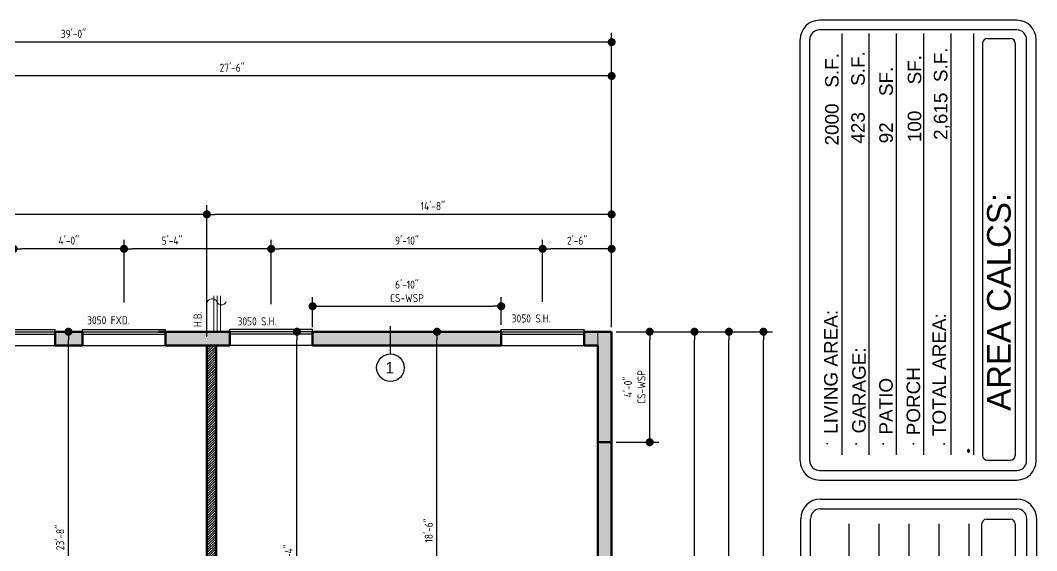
# Model space of a CAD drawing. Header units: feet. Extents: x 57903 to 63568, y -124112 to -112262.
# Drawn here: x 58530.8 to 58972.7, y -112492 to -112261.6 of the extents above; entities that cross this region are included whole.
import ezdxf

# ---------------------------------------------------------------- set-up
doc = ezdxf.new("R2010")
doc.units = ezdxf.units.FT
doc.header["$LTSCALE"] = 30
doc.header["$MEASUREMENT"] = 0
doc.linetypes.add('Solid', pattern=[0])
for name, color, linetype in [('BORDER', 5, 'Continuous'), ('DIM', 4, 'Continuous'), ('TEXT', 7, 'Continuous'), ('WINS', 121, 'Continuous')]:
    doc.layers.add(name, color=color, linetype=linetype)
for name, color, linetype, lineweight in [('DIMS', 137, 'Continuous', 15), ('FIXTURES', 2, 'Continuous', 15), ('HATCH', 123, 'Continuous', 0), ('WALLS', 7, 'Continuous', 60), ('WINDWS LBLS', 121, 'Continuous', 18)]:
    doc.layers.add(name, color=color, linetype=linetype, lineweight=lineweight)
doc.styles.add('ARCH', font='ARCHITXT.SHX')
doc.styles.add('ROMANT', font='ROMANT.shx')
doc.styles.add('SWIS72', font='swissel.ttf', dxfattribs={"height": 4.5})
doc.styles.add('TEXT1', font='ARCHITXT.shx')
doc.dimstyles.new('ARCHITECTURAL', dxfattribs={"dimtxt": 3.5, "dimasz": 3.5, "dimexe": 4, "dimexo": 2, "dimgap": 1.5, "dimtad": 1, "dimdec": 1, "dimzin": 3, "dimdsep": 46, "dimlunit": 4, "dimtxsty": 'ARCH', "dimblk": 'DOT', "dimcen": 0.0625, "dimadec": 0, "dimazin": 0, "dimtfac": 1, "dimtdec": 1, "dimtix": 1, "dimtofl": 0, "dimtmove": 1, "dimatfit": 2, "dimldrblk": 'DOTSMALL', "dimfxl": 1, "dimtolj": 1, "dimtzin": 0, "dimarcsym": 0})

# ---------------------------------------------------------------- blocks, each defined once
blk = doc.blocks.new('_Dot')
at = {"layer": 'DIMS', "color": 0, "lineweight": -2}
blk.add_line((-0.5, 0), (-1, 0), dxfattribs=at)
at = {"layer": 'DIMS', "color": 0, "const_width": 0.5}
blk.add_lwpolyline([(-0.25, 0, 1), (0.25, 0, 1)], format="xyb", close=True, dxfattribs=at)
blk = doc.blocks.new('*D444')
at = {"layer": 'Defpoints', "color": 0, "linetype": 'Solid', "transparency": 16777216}
for p in [(58757.91, -112360.87), (58757.91, -112385.94), (58787.91, -112396.87)]:
    blk.add_point(p, dxfattribs=at)
at = {"layer": 'DIMS', "color": 0, "linetype": 'Solid', "lineweight": -2, "transparency": 16777216}
for p, q in [((58757.91, -112383.94), (58757.91, -112356.87)), ((58787.91, -112394.87), (58787.91, -112356.87)), ((58784.41, -112360.87), (58761.41, -112360.87))]:
    blk.add_line(p, q, dxfattribs=at)
at = {"layer": 'DIMS', "color": 0, "linetype": 'Solid', "lineweight": -2, "transparency": 16777216, "xscale": 3.5, "yscale": 3.5, "zscale": 3.5, "rotation": 180}
blk.add_blockref('_Dot', (58757.91, -112360.87), dxfattribs=at)
at = {"layer": 'DIMS', "color": 0, "linetype": 'Solid', "lineweight": -2, "transparency": 16777216, "xscale": 3.5, "yscale": 3.5, "zscale": 3.5}
blk.add_blockref('_Dot', (58787.91, -112360.87), dxfattribs=at)
at = {"layer": 'DIMS', "color": 0, "linetype": 'Solid', "transparency": 16777216, "insert": (58772.91, -112357.29), "char_height": 3.5, "attachment_point": 5, "style": 'ARCH'}
blk.add_mtext('\\A1;2\'-6"', dxfattribs=at)
blk = doc.blocks.new('_DotSmall')
at = {"layer": 'DIMS', "color": 0, "const_width": 0.5}
blk.add_lwpolyline([(-0.0625, 0, 1), (0.0625, 0, 1)], format="xyb", close=True, dxfattribs=at)
blk = doc.blocks.new('*D445')
at = {"layer": 'Defpoints', "color": 0, "linetype": 'Solid', "transparency": 16777216}
for p in [(58639.91, -112360.87), (58639.91, -112386.91), (58757.91, -112385.94)]:
    blk.add_point(p, dxfattribs=at)
at = {"layer": 'DIMS', "color": 0, "linetype": 'Solid', "lineweight": -2, "transparency": 16777216}
for p, q in [((58639.91, -112384.91), (58639.91, -112356.87)), ((58757.91, -112383.94), (58757.91, -112356.87)), ((58754.41, -112360.87), (58643.41, -112360.87))]:
    blk.add_line(p, q, dxfattribs=at)
at = {"layer": 'DIMS', "color": 0, "linetype": 'Solid', "lineweight": -2, "transparency": 16777216, "xscale": 3.5, "yscale": 3.5, "zscale": 3.5, "rotation": 180}
blk.add_blockref('_Dot', (58639.91, -112360.87), dxfattribs=at)
at = {"layer": 'DIMS', "color": 0, "linetype": 'Solid', "lineweight": -2, "transparency": 16777216, "xscale": 3.5, "yscale": 3.5, "zscale": 3.5}
blk.add_blockref('_Dot', (58757.91, -112360.87), dxfattribs=at)
at = {"layer": 'DIMS', "color": 0, "linetype": 'Solid', "transparency": 16777216, "insert": (58698.91, -112357.29), "char_height": 3.5, "attachment_point": 5, "style": 'ARCH'}
blk.add_mtext('\\A1;9\'-10"', dxfattribs=at)
blk = doc.blocks.new('*D446')
at = {"layer": 'Defpoints', "color": 0, "linetype": 'Solid', "transparency": 16777216}
for p in [(58575.91, -112360.87), (58575.91, -112386.13), (58639.91, -112386.91)]:
    blk.add_point(p, dxfattribs=at)
at = {"layer": 'DIMS', "color": 0, "linetype": 'Solid', "lineweight": -2, "transparency": 16777216}
for p, q in [((58575.91, -112384.13), (58575.91, -112356.87)), ((58639.91, -112384.91), (58639.91, -112356.87)), ((58636.41, -112360.87), (58579.41, -112360.87))]:
    blk.add_line(p, q, dxfattribs=at)
at = {"layer": 'DIMS', "color": 0, "linetype": 'Solid', "lineweight": -2, "transparency": 16777216, "xscale": 3.5, "yscale": 3.5, "zscale": 3.5, "rotation": 180}
blk.add_blockref('_Dot', (58575.91, -112360.87), dxfattribs=at)
at = {"layer": 'DIMS', "color": 0, "linetype": 'Solid', "lineweight": -2, "transparency": 16777216, "xscale": 3.5, "yscale": 3.5, "zscale": 3.5}
blk.add_blockref('_Dot', (58639.91, -112360.87), dxfattribs=at)
at = {"layer": 'DIMS', "color": 0, "linetype": 'Solid', "transparency": 16777216, "insert": (58596.8, -112357.29), "char_height": 3.5, "attachment_point": 5, "style": 'ARCH'}
blk.add_mtext('\\A1;5\'-4"', dxfattribs=at)
blk = doc.blocks.new('*D447')
at = {"layer": 'Defpoints', "color": 0, "linetype": 'Solid', "transparency": 16777216}
for p in [(58527.91, -112360.87), (58527.91, -112387.82), (58575.91, -112386.13)]:
    blk.add_point(p, dxfattribs=at)
at = {"layer": 'DIMS', "color": 0, "linetype": 'Solid', "lineweight": -2, "transparency": 16777216}
for p, q in [((58527.91, -112385.82), (58527.91, -112356.87)), ((58575.91, -112384.13), (58575.91, -112356.87)), ((58572.41, -112360.87), (58531.41, -112360.87))]:
    blk.add_line(p, q, dxfattribs=at)
at = {"layer": 'DIMS', "color": 0, "linetype": 'Solid', "lineweight": -2, "transparency": 16777216, "xscale": 3.5, "yscale": 3.5, "zscale": 3.5, "rotation": 180}
blk.add_blockref('_Dot', (58527.91, -112360.87), dxfattribs=at)
at = {"layer": 'DIMS', "color": 0, "linetype": 'Solid', "lineweight": -2, "transparency": 16777216, "xscale": 3.5, "yscale": 3.5, "zscale": 3.5}
blk.add_blockref('_Dot', (58575.91, -112360.87), dxfattribs=at)
at = {"layer": 'DIMS', "color": 0, "linetype": 'Solid', "transparency": 16777216, "insert": (58551.91, -112357.29), "char_height": 3.5, "attachment_point": 5, "style": 'ARCH'}
blk.add_mtext('\\A1;4\'-0"', dxfattribs=at)
blk = doc.blocks.new('*D452')
at = {"layer": 'Defpoints', "color": 0, "linetype": 'Solid', "transparency": 16777216}
for p in [(58611.91, -112345.87), (58787.91, -112396.87), (58611.91, -112400.87)]:
    blk.add_point(p, dxfattribs=at)
at = {"layer": 'DIMS', "color": 0, "linetype": 'Solid', "lineweight": -2, "transparency": 16777216}
for p, q in [((58611.91, -112398.87), (58611.91, -112341.87)), ((58787.91, -112394.87), (58787.91, -112341.87)), ((58784.41, -112345.87), (58615.41, -112345.87))]:
    blk.add_line(p, q, dxfattribs=at)
at = {"layer": 'DIMS', "color": 0, "linetype": 'Solid', "lineweight": -2, "transparency": 16777216, "xscale": 3.5, "yscale": 3.5, "zscale": 3.5, "rotation": 180}
blk.add_blockref('_Dot', (58611.91, -112345.87), dxfattribs=at)
at = {"layer": 'DIMS', "color": 0, "linetype": 'Solid', "lineweight": -2, "transparency": 16777216, "xscale": 3.5, "yscale": 3.5, "zscale": 3.5}
blk.add_blockref('_Dot', (58787.91, -112345.87), dxfattribs=at)
at = {"layer": 'DIMS', "color": 0, "linetype": 'Solid', "transparency": 16777216, "insert": (58710.17, -112342.29), "char_height": 3.5, "attachment_point": 5, "style": 'ARCH'}
blk.add_mtext('\\A1;14\'-8"', dxfattribs=at)
blk = doc.blocks.new('*D453')
at = {"layer": 'Defpoints', "color": 0, "linetype": 'Solid', "transparency": 16777216}
for p in [(58319.91, -112345.87), (58319.91, -112396.87), (58611.91, -112400.87)]:
    blk.add_point(p, dxfattribs=at)
at = {"layer": 'DIMS', "color": 0, "linetype": 'Solid', "lineweight": -2, "transparency": 16777216}
for p, q in [((58319.91, -112394.87), (58319.91, -112341.87)), ((58611.91, -112398.87), (58611.91, -112341.87)), ((58608.41, -112345.87), (58323.41, -112345.87))]:
    blk.add_line(p, q, dxfattribs=at)
at = {"layer": 'DIMS', "color": 0, "linetype": 'Solid', "lineweight": -2, "transparency": 16777216, "xscale": 3.5, "yscale": 3.5, "zscale": 3.5, "rotation": 180}
blk.add_blockref('_Dot', (58319.91, -112345.87), dxfattribs=at)
at = {"layer": 'DIMS', "color": 0, "linetype": 'Solid', "lineweight": -2, "transparency": 16777216, "xscale": 3.5, "yscale": 3.5, "zscale": 3.5}
blk.add_blockref('_Dot', (58611.91, -112345.87), dxfattribs=at)
at = {"layer": 'DIMS', "color": 0, "linetype": 'Solid', "transparency": 16777216, "insert": (58482.79, -112342.29), "char_height": 3.5, "attachment_point": 5, "style": 'ARCH'}
blk.add_mtext('\\A1;24\'-4"', dxfattribs=at)
blk = doc.blocks.new('*D454')
at = {"layer": 'Defpoints', "color": 0, "linetype": 'Solid', "transparency": 16777216}
for p in [(58457.91, -112285.74), (58457.91, -112300.87), (58787.91, -112396.87)]:
    blk.add_point(p, dxfattribs=at)
at = {"layer": 'DIMS', "color": 0, "linetype": 'Solid', "lineweight": -2, "transparency": 16777216}
for p, q in [((58457.91, -112298.87), (58457.91, -112281.74)), ((58787.91, -112394.87), (58787.91, -112281.74)), ((58784.41, -112285.74), (58461.41, -112285.74))]:
    blk.add_line(p, q, dxfattribs=at)
at = {"layer": 'DIMS', "color": 0, "linetype": 'Solid', "lineweight": -2, "transparency": 16777216, "xscale": 3.5, "yscale": 3.5, "zscale": 3.5, "rotation": 180}
blk.add_blockref('_Dot', (58457.91, -112285.74), dxfattribs=at)
at = {"layer": 'DIMS', "color": 0, "linetype": 'Solid', "lineweight": -2, "transparency": 16777216, "xscale": 3.5, "yscale": 3.5, "zscale": 3.5}
blk.add_blockref('_Dot', (58787.91, -112285.74), dxfattribs=at)
at = {"layer": 'DIMS', "color": 0, "linetype": 'Solid', "transparency": 16777216, "insert": (58622.91, -112282.16), "char_height": 3.5, "attachment_point": 5, "style": 'ARCH'}
blk.add_mtext('\\A1;27\'-6"', dxfattribs=at)
blk = doc.blocks.new('*D456')
at = {"layer": 'Defpoints', "color": 0, "linetype": 'Solid', "transparency": 16777216}
for p in [(58319.91, -112271.03), (58319.91, -112300.87), (58787.91, -112396.87)]:
    blk.add_point(p, dxfattribs=at)
at = {"layer": 'DIMS', "color": 0, "linetype": 'Solid', "lineweight": -2, "transparency": 16777216}
for p, q in [((58319.91, -112298.87), (58319.91, -112267.03)), ((58787.91, -112394.87), (58787.91, -112267.03)), ((58784.41, -112271.03), (58323.41, -112271.03))]:
    blk.add_line(p, q, dxfattribs=at)
at = {"layer": 'DIMS', "color": 0, "linetype": 'Solid', "lineweight": -2, "transparency": 16777216, "xscale": 3.5, "yscale": 3.5, "zscale": 3.5, "rotation": 180}
blk.add_blockref('_Dot', (58319.91, -112271.03), dxfattribs=at)
at = {"layer": 'DIMS', "color": 0, "linetype": 'Solid', "lineweight": -2, "transparency": 16777216, "xscale": 3.5, "yscale": 3.5, "zscale": 3.5}
blk.add_blockref('_Dot', (58787.91, -112271.03), dxfattribs=at)
at = {"layer": 'DIMS', "color": 0, "linetype": 'Solid', "transparency": 16777216, "insert": (58553.91, -112267.44), "char_height": 3.5, "attachment_point": 5, "style": 'ARCH'}
blk.add_mtext('\\A1;39\'-0"', dxfattribs=at)
blk = doc.blocks.new('*D520')
at = {"layer": 'Defpoints', "color": 0, "linetype": 'Solid', "transparency": 16777216}
for p in [(58549.54, -112396.87), (58551.74, -112396.87), (58569.91, -112680.87)]:
    blk.add_point(p, dxfattribs=at)
at = {"layer": 'DIMS', "color": 0, "linetype": 'Solid', "lineweight": -2, "transparency": 16777216}
for p, q in [((58551.54, -112396.87), (58555.74, -112396.87)), ((58551.74, -112677.37), (58551.74, -112400.37)), ((58567.91, -112680.87), (58547.74, -112680.87))]:
    blk.add_line(p, q, dxfattribs=at)
at = {"layer": 'DIMS', "color": 0, "linetype": 'Solid', "lineweight": -2, "transparency": 16777216, "xscale": 3.5, "yscale": 3.5, "zscale": 3.5}
for p, rotation in [((58551.74, -112396.87), 90), ((58551.74, -112680.87), 270)]:
    blk.add_blockref('_Dot', p, dxfattribs=dict(at, rotation=rotation))
at = {"layer": 'DIMS', "color": 0, "linetype": 'Solid', "transparency": 16777216, "insert": (58548.16, -112486.3), "char_height": 3.5, "attachment_point": 5, "rotation": 90, "style": 'ARCH'}
blk.add_mtext('\\A1;23\'-8"', dxfattribs=at)
blk = doc.blocks.new('*D529')
at = {"layer": 'Defpoints', "color": 0, "linetype": 'Solid', "transparency": 16777216}
for p in [(58651.09, -112396.87), (58663.41, -112396.87), (58657.91, -112616.87)]:
    blk.add_point(p, dxfattribs=at)
at = {"layer": 'DIMS', "color": 0, "linetype": 'Solid', "lineweight": -2, "transparency": 16777216}
for p, q in [((58661.41, -112396.87), (58647.09, -112396.87)), ((58651.09, -112613.37), (58651.09, -112400.37)), ((58655.91, -112616.87), (58647.09, -112616.87))]:
    blk.add_line(p, q, dxfattribs=at)
at = {"layer": 'DIMS', "color": 0, "linetype": 'Solid', "lineweight": -2, "transparency": 16777216, "xscale": 3.5, "yscale": 3.5, "zscale": 3.5}
for p, rotation in [((58651.09, -112396.87), 90), ((58651.09, -112616.87), 270)]:
    blk.add_blockref('_Dot', p, dxfattribs=dict(at, rotation=rotation))
at = {"layer": 'DIMS', "color": 0, "linetype": 'Solid', "transparency": 16777216, "insert": (58647.5, -112494.55), "char_height": 3.5, "attachment_point": 5, "rotation": 90, "style": 'ARCH'}
blk.add_mtext('\\A1;18\'-4"', dxfattribs=at)
blk = doc.blocks.new('*D535')
at = {"layer": 'Defpoints', "color": 0, "linetype": 'Solid', "transparency": 16777216}
for p in [(58711.97, -112396.87), (58724.47, -112396.87), (58698.84, -112618.87)]:
    blk.add_point(p, dxfattribs=at)
at = {"layer": 'DIMS', "color": 0, "linetype": 'Solid', "lineweight": -2, "transparency": 16777216}
for p, q in [((58722.47, -112396.87), (58707.97, -112396.87)), ((58711.97, -112615.37), (58711.97, -112400.37)), ((58700.84, -112618.87), (58715.97, -112618.87))]:
    blk.add_line(p, q, dxfattribs=at)
at = {"layer": 'DIMS', "color": 0, "linetype": 'Solid', "lineweight": -2, "transparency": 16777216, "xscale": 3.5, "yscale": 3.5, "zscale": 3.5}
for p, rotation in [((58711.97, -112396.87), 90), ((58711.97, -112618.87), 270)]:
    blk.add_blockref('_Dot', p, dxfattribs=dict(at, rotation=rotation))
at = {"layer": 'DIMS', "color": 0, "linetype": 'Solid', "transparency": 16777216, "insert": (58708.39, -112483.22), "char_height": 3.5, "attachment_point": 5, "rotation": 90, "style": 'ARCH'}
blk.add_mtext('\\A1;18\'-6"', dxfattribs=at)
blk = doc.blocks.new('*D539')
at = {"layer": 'Defpoints', "color": 0, "linetype": 'Solid', "transparency": 16777216}
for p in [(58787.91, -112396.87), (58823.91, -112396.87), (58783.91, -112618.87)]:
    blk.add_point(p, dxfattribs=at)
at = {"layer": 'DIMS', "color": 0, "linetype": 'Solid', "lineweight": -2, "transparency": 16777216}
for p, q in [((58789.91, -112396.87), (58827.91, -112396.87)), ((58823.91, -112615.37), (58823.91, -112400.37)), ((58785.91, -112618.87), (58827.91, -112618.87))]:
    blk.add_line(p, q, dxfattribs=at)
at = {"layer": 'DIMS', "color": 0, "linetype": 'Solid', "lineweight": -2, "transparency": 16777216, "xscale": 3.5, "yscale": 3.5, "zscale": 3.5}
for p, rotation in [((58823.91, -112396.87), 90), ((58823.91, -112618.87), 270)]:
    blk.add_blockref('_Dot', p, dxfattribs=dict(at, rotation=rotation))
at = {"layer": 'DIMS', "color": 0, "linetype": 'Solid', "transparency": 16777216, "insert": (58820.33, -112507.87), "char_height": 3.5, "attachment_point": 5, "rotation": 90, "style": 'ARCH'}
blk.add_mtext('\\A1;18\'-6"', dxfattribs=at)
blk = doc.blocks.new('*D544')
at = {"layer": 'Defpoints', "color": 0, "linetype": 'Solid', "transparency": 16777216}
for p in [(58787.91, -112396.87), (58838.91, -112396.87), (58783.91, -112618.87)]:
    blk.add_point(p, dxfattribs=at)
at = {"layer": 'DIMS', "color": 0, "linetype": 'Solid', "lineweight": -2, "transparency": 16777216}
for p, q in [((58789.91, -112396.87), (58842.91, -112396.87)), ((58838.91, -112615.37), (58838.91, -112400.37)), ((58785.91, -112618.87), (58842.91, -112618.87))]:
    blk.add_line(p, q, dxfattribs=at)
at = {"layer": 'DIMS', "color": 0, "linetype": 'Solid', "lineweight": -2, "transparency": 16777216, "xscale": 3.5, "yscale": 3.5, "zscale": 3.5}
for p, rotation in [((58838.91, -112396.87), 90), ((58838.91, -112618.87), 270)]:
    blk.add_blockref('_Dot', p, dxfattribs=dict(at, rotation=rotation))
at = {"layer": 'DIMS', "color": 0, "linetype": 'Solid', "transparency": 16777216, "insert": (58835.33, -112507.87), "char_height": 3.5, "attachment_point": 5, "rotation": 90, "style": 'ARCH'}
blk.add_mtext('\\A1;18\'-6"', dxfattribs=at)
blk = doc.blocks.new('*D545')
at = {"layer": 'Defpoints', "color": 0, "linetype": 'Solid', "transparency": 16777216}
for p in [(58787.91, -112396.87), (58853.91, -112396.87), (58787.91, -113148.87)]:
    blk.add_point(p, dxfattribs=at)
at = {"layer": 'DIMS', "color": 0, "linetype": 'Solid', "lineweight": -2, "transparency": 16777216}
for p, q in [((58789.91, -112396.87), (58857.91, -112396.87)), ((58853.91, -113145.37), (58853.91, -112400.37)), ((58789.91, -113148.87), (58857.91, -113148.87))]:
    blk.add_line(p, q, dxfattribs=at)
at = {"layer": 'DIMS', "color": 0, "linetype": 'Solid', "lineweight": -2, "transparency": 16777216, "xscale": 3.5, "yscale": 3.5, "zscale": 3.5}
for p, rotation in [((58853.91, -112396.87), 90), ((58853.91, -113148.87), 270)]:
    blk.add_blockref('_Dot', p, dxfattribs=dict(at, rotation=rotation))
at = {"layer": 'DIMS', "color": 0, "linetype": 'Solid', "transparency": 16777216, "insert": (58850.33, -112772.87), "char_height": 3.5, "attachment_point": 5, "rotation": 90, "style": 'ARCH'}
blk.add_mtext('\\A1;62\'-8"', dxfattribs=at)
blk = doc.blocks.new('*D557')
at = {"layer": 'Defpoints', "color": 0, "linetype": 'Solid', "transparency": 16777216}
for p in [(58739.91, -112385.8), (58657.91, -112396.87), (58739.91, -112395.87)]:
    blk.add_point(p, dxfattribs=at)
at = {"layer": 'DIMS', "color": 0, "linetype": 'Solid', "lineweight": -2, "transparency": 16777216}
for p, q in [((58657.91, -112394.87), (58657.91, -112381.8)), ((58739.91, -112393.87), (58739.91, -112381.8)), ((58661.41, -112385.8), (58736.41, -112385.8))]:
    blk.add_line(p, q, dxfattribs=at)
at = {"layer": 'DIMS', "color": 0, "linetype": 'Solid', "lineweight": -2, "transparency": 16777216, "xscale": 3.5, "yscale": 3.5, "zscale": 3.5, "rotation": 180}
blk.add_blockref('_Dot', (58657.91, -112385.8), dxfattribs=at)
at = {"layer": 'DIMS', "color": 0, "linetype": 'Solid', "lineweight": -2, "transparency": 16777216, "xscale": 3.5, "yscale": 3.5, "zscale": 3.5}
blk.add_blockref('_Dot', (58739.91, -112385.8), dxfattribs=at)
at = {"layer": 'DIMS', "color": 0, "linetype": 'Solid', "transparency": 16777216, "insert": (58698.91, -112379.3), "char_height": 3.5, "attachment_point": 5, "style": 'ARCH'}
blk.add_mtext('\\A1;6\'-10"\\PCS-WSP', dxfattribs=at)
blk = doc.blocks.new('*D587')
at = {"layer": 'Defpoints', "color": 0, "linetype": 'Solid', "transparency": 16777216}
for p in [(58787.91, -112396.87), (58804.46, -112396.87), (58787.91, -112444.87)]:
    blk.add_point(p, dxfattribs=at)
at = {"layer": 'DIMS', "color": 0, "linetype": 'Solid', "lineweight": -2, "transparency": 16777216}
for p, q in [((58789.91, -112396.87), (58808.46, -112396.87)), ((58804.46, -112441.37), (58804.46, -112400.37)), ((58789.91, -112444.87), (58808.46, -112444.87))]:
    blk.add_line(p, q, dxfattribs=at)
at = {"layer": 'DIMS', "color": 0, "linetype": 'Solid', "lineweight": -2, "transparency": 16777216, "xscale": 3.5, "yscale": 3.5, "zscale": 3.5}
for p, rotation in [((58804.46, -112396.87), 90), ((58804.46, -112444.87), 270)]:
    blk.add_blockref('_Dot', p, dxfattribs=dict(at, rotation=rotation))
at = {"layer": 'DIMS', "color": 0, "linetype": 'Solid', "transparency": 16777216, "insert": (58797.96, -112420.87), "char_height": 3.5, "attachment_point": 5, "rotation": 90, "style": 'ARCH'}
blk.add_mtext('\\A1;4\'-0"\\PCS-WSP', dxfattribs=at)

msp = doc.modelspace()

# ---------------------------------------------------------------- hatches: boundary and pattern name
at = {"layer": 'HATCH'}
h = msp.add_hatch(color=9, dxfattribs=at)
h.dxf.hatch_style = 1
h.set_gradient(color1=(199, 200, 202), color2=(147, 149, 152), name='INVCYLINDER')
h.paths.add_polyline_path([(58497.91, -112396.87), (58509.91, -112396.87), (58509.91, -112397.87), (58509.91, -112402.87), (58497.91, -112402.87), (58497.91, -112397.87)])
h.paths.add_polyline_path([(58545.91, -112397.87), (58545.91, -112396.87), (58557.91, -112396.87), (58557.91, -112397.87), (58557.91, -112402.87), (58545.91, -112402.87)])
h = msp.add_hatch(color=9, dxfattribs=at)
h.dxf.hatch_style = 1
h.set_gradient(color1=(199, 200, 202), color2=(147, 149, 152), name='INVCYLINDER')
h.paths.add_polyline_path([(58621.91, -112396.87), (58593.91, -112396.87), (58593.91, -112396.89), (58593.91, -112402.87), (58621.91, -112402.87)])
at = {"layer": 'HATCH', "linetype": 'Solid'}
for points in [[(58739.91, -112396.87), (58657.91, -112396.87), (58657.91, -112402.87), (58739.91, -112402.87)], [(58787.91, -112396.87), (58781.91, -112396.87), (58781.91, -112444.87), (58787.91, -112444.87)]]:
    msp.add_hatch(color=256, dxfattribs=at).paths.add_polyline_path(points)
at = {"layer": 'HATCH'}
h = msp.add_hatch(color=9, dxfattribs=at)
h.dxf.hatch_style = 1
h.set_gradient(color1=(199, 200, 202), color2=(147, 149, 152), name='INVCYLINDER')
h.paths.add_polyline_path([(58775.91, -112396.87), (58775.91, -112396.89), (58775.91, -112402.87), (58781.91, -112402.87), (58781.91, -112396.87)])
at = {"layer": 'HATCH', "linetype": 'Solid'}
h = msp.add_hatch(dxfattribs=at)
h.set_pattern_fill('ANSI31', color=256, scale=6, style=0)
h.set_pattern_definition([(45, (-4579.4019, 10781.86935), (-0.530330086, 0.530330086), [])])
h.paths.add_polyline_path([(58615.91, -112402.87), (58611.91, -112402.87), (58611.91, -112616.87), (58622.1, -112616.87), (58622.1, -112612.87), (58615.91, -112612.87)])
at = {"layer": 'HATCH'}
h = msp.add_hatch(color=9, dxfattribs=at)
h.dxf.hatch_style = 1
h.set_gradient(color1=(199, 200, 202), color2=(147, 149, 152), name='INVCYLINDER')
h.paths.add_polyline_path([(58787.91, -112444.87), (58781.91, -112444.87), (58781.91, -112612.87), (58735.91, -112612.87), (58735.91, -112618.87), (58781.91, -112618.87), (58781.91, -112629.87), (58787.91, -112629.87)])

# ---------------------------------------------------------------- linework, layer by layer
at = {"color": 2}
for p, q in [((58874.06, -112452.96, -0.03), (58874.06, -112269.9, -0.03)), ((58964.14, -112265.74, -0.03), (58878.22, -112265.74, -0.03)), ((58887.92, -112267.24, -0.03), (58887.92, -112450.34, -0.03)), ((58899.73, -112267.24, -0.03), (58899.73, -112450.34, -0.03)), ((58911.61, -112267.24, -0.03), (58911.61, -112450.34, -0.03)), ((58923.49, -112267.24, -0.03), (58923.49, -112450.34, -0.03)), ((58935.36, -112267.24, -0.03), (58935.36, -112450.34, -0.03)), ((58945.23, -112267.24, -0.03), (58945.23, -112450.34, -0.03)), ((58968.3, -112452.96, -0.03), (58968.3, -112269.9, -0.03)), ((58878.22, -112457.12, -0.03), (58964.14, -112457.12, -0.03)), ((58878.69, -112473.83, -0.03), (58964.14, -112473.83, -0.03)), ((58874.41, -112649.21, -0.03), (58874.41, -112478.11, -0.03)), ((58890.99, -112480.35, -0.03), (58890.99, -112646.52, -0.03)), ((58904.05, -112480.35, -0.03), (58904.05, -112646.52, -0.03)), ((58917.11, -112480.35, -0.03), (58917.11, -112646.52, -0.03)), ((58930.17, -112480.35, -0.03), (58930.17, -112646.52, -0.03)), ((58943.23, -112480.35, -0.03), (58943.23, -112646.52, -0.03)), ((58968.42, -112649.21, -0.03), (58968.42, -112478.11, -0.03))]:
    msp.add_line(p, q, dxfattribs=at)
at = {"color": 1}
for p, q in [((58951.27, -112269.46, -0.03), (58961.29, -112269.46, -0.03)), ((58949.19, -112271.55, -0.03), (58949.19, -112450.64, -0.03)), ((58963.37, -112271.55, -0.03), (58963.37, -112450.64, -0.03)), ((58951.27, -112452.72, -0.03), (58961.29, -112452.72, -0.03)), ((58948.77, -112480.49, -0.03), (58948.77, -112646.83, -0.03)), ((58950.91, -112478.35, -0.03), (58961.21, -112478.35, -0.03)), ((58963.35, -112480.49, -0.03), (58963.35, -112646.83, -0.03))]:
    msp.add_line(p, q, dxfattribs=at)
at = {"color": 2}
for centre, radius, start, end in [((58878.22, -112269.9, -0.03), 4.16, 90, 180), ((58964.14, -112269.9, -0.03), 4.16, 0, 90), ((58878.22, -112452.96, -0.03), 4.16, 180, 270), ((58964.14, -112452.96, -0.03), 4.16, 270, 0), ((58878.69, -112478.11, -0.03), 4.28, 90, 180), ((58964.14, -112478.11, -0.03), 4.28, 0, 90)]:
    msp.add_arc(centre, radius, start, end, dxfattribs=at)
at = {"color": 1}
for centre, radius, start, end in [((58951.27, -112271.55, -0.03), 2.08, 90, 180), ((58961.29, -112271.55, -0.03), 2.08, 0, 90), ((58951.27, -112450.64, -0.03), 2.08, 180, 270), ((58961.29, -112450.64, -0.03), 2.08, 270, 0), ((58950.91, -112480.49, -0.03), 2.14, 90, 180), ((58961.21, -112480.49, -0.03), 2.14, 0, 90)]:
    msp.add_arc(centre, radius, start, end, dxfattribs=at)
at = {"layer": 'BORDER'}
for p, q in [((58964.14, -112261.57, -0.03), (58878.22, -112261.57, -0.03)), ((58869.9, -112452.96, -0.03), (58869.9, -112269.9, -0.03)), ((58972.46, -112452.96, -0.03), (58972.46, -112269.9, -0.03)), ((58878.22, -112461.29, -0.03), (58964.14, -112461.29, -0.03)), ((58878.69, -112469.55, -0.03), (58964.14, -112469.55, -0.03)), ((58870.13, -112649.21, -0.03), (58870.13, -112478.11, -0.03)), ((58972.69, -112478.11, -0.03), (58972.69, -112649.21, -0.03))]:
    msp.add_line(p, q, dxfattribs=at)
for centre, radius, start, end in [((58878.22, -112269.9, -0.03), 8.33, 90, 180), ((58964.14, -112269.9, -0.03), 8.33, 0, 90), ((58878.22, -112452.96, -0.03), 8.33, 180, 270), ((58964.14, -112452.96, -0.03), 8.33, 270, 0), ((58878.69, -112478.11, -0.03), 8.56, 90, 180), ((58964.14, -112478.11, -0.03), 8.56, 0, 90)]:
    msp.add_arc(centre, radius, start, end, dxfattribs=at)
at = {"layer": 'FIXTURES'}
for p, q in [((58615.01, -112396.87), (58615.01, -112381.22)), ((58616.46, -112396.87), (58616.46, -112381.22)), ((58617.81, -112396.87), (58617.81, -112381.22)), ((58617.81, -112396.87), (58617.81, -112381.22))]:
    msp.add_line(p, q, dxfattribs=at)
for centre, radius, start, end in [((58614.21, -112384.82), 2.31, 22.8853, 176.027), ((58614.21, -112384.82), 2.31, 22.8853, 176.027), ((58618.31, -112383.1), 2.14, 202.8853, 337.1147), ((58618.31, -112383.1), 2.14, 202.8853, 337.1147)]:
    msp.add_arc(centre, radius, start, end, dxfattribs=at)
at = {"layer": 'HATCH', "linetype": 'Solid'}
msp.add_line((58781.91, -112402.87), (58781.91, -112396.87), dxfattribs=at)
at = {"layer": 'TEXT'}
msp.add_line((58691.74, -112406.52), (58691.74, -112394.39), dxfattribs=at)
msp.add_circle((58691.74, -112412.52), 6, dxfattribs=at)
at = {"layer": 'WALLS'}
for p, q in [((58557.91, -112396.87), (58545.91, -112396.87)), ((58545.91, -112402.87), (58545.91, -112396.87)), ((58557.91, -112402.87, 0), (58557.91, -112396.87)), ((58621.91, -112396.87), (58590.83, -112396.87)), ((58593.91, -112402.87), (58593.91, -112396.87)), ((58621.91, -112402.87), (58621.91, -112396.87)), ((58739.91, -112396.87), (58657.91, -112396.87)), ((58657.91, -112402.87), (58657.91, -112396.87)), ((58739.91, -112402.87), (58739.91, -112396.87)), ((58787.91, -112396.87), (58775.91, -112396.87)), ((58775.91, -112402.87), (58775.91, -112396.87)), ((58787.91, -112396.87), (58787.91, -112629.87)), ((58557.91, -112402.87), (58545.91, -112402.87)), ((58621.91, -112402.87), (58593.91, -112402.87)), ((58611.91, -112402.87), (58611.91, -112616.87)), ((58615.91, -112402.87), (58615.91, -112612.87)), ((58739.91, -112402.87), (58657.91, -112402.87)), ((58781.91, -112402.87), (58775.91, -112402.87)), ((58781.91, -112402.87), (58781.91, -112612.87)), ((58787.91, -112444.87), (58781.91, -112444.87))]:
    msp.add_line(p, q, dxfattribs=at)
at = {"layer": 'WINS', "linetype": 'Continuous'}
for p, q in [((58509.91, -112395.87), (58545.91, -112395.87)), ((58509.91, -112396.87), (58545.91, -112396.87)), ((58509.91, -112396.87), (58545.91, -112396.87)), ((58509.91, -112397.92), (58545.91, -112397.92)), ((58545.91, -112396.89), (58545.91, -112395.87)), ((58557.91, -112395.87), (58593.91, -112395.87)), ((58557.91, -112396.87), (58557.91, -112395.87)), ((58557.91, -112396.87), (58593.91, -112396.87)), ((58557.91, -112396.87), (58593.91, -112396.87)), ((58557.91, -112397.92), (58593.91, -112397.92)), ((58593.91, -112396.89), (58593.91, -112395.87)), ((58621.91, -112396.89), (58621.91, -112395.87)), ((58657.91, -112395.87), (58621.91, -112395.87)), ((58657.91, -112396.87), (58621.91, -112396.87)), ((58657.91, -112396.87), (58621.91, -112396.87)), ((58657.91, -112397.92), (58621.91, -112397.92)), ((58657.91, -112396.87), (58657.91, -112395.87)), ((58739.91, -112396.87), (58739.91, -112395.87)), ((58739.91, -112395.87), (58775.91, -112395.87)), ((58739.91, -112396.87), (58775.91, -112396.87)), ((58739.91, -112396.87), (58775.91, -112396.87)), ((58739.91, -112397.92), (58775.91, -112397.92)), ((58775.91, -112396.89), (58775.91, -112395.87)), ((58509.91, -112402.87), (58545.91, -112402.87)), ((58557.91, -112402.87), (58593.91, -112402.87)), ((58657.91, -112402.87), (58621.91, -112402.87)), ((58739.91, -112402.87), (58775.91, -112402.87))]:
    msp.add_line(p, q, dxfattribs=at)

# ---------------------------------------------------------------- texts
at = {"color": 2, "style": 'ROMANT', "width": 1.5}
msp.add_text('.', height=6.25, rotation=90, dxfattribs=at).set_placement((58943.55, -112450.81, -0.03))
at = {"layer": 'DIM', "style": 'SWIS72'}
for s, height, p in [('2,615  S.F.', 5.8771, (58933.87, -112313.51, -0.03)), ('2000   S.F.', 5.8771, (58886.59, -112315.95, -0.03)), ('423     S.F.', 5.8771, (58897.96, -112315.14, -0.03)), ('100     SF.', 5.8771, (58922.52, -112314.52, -0.03)), ('92     SF.', 5.877, (58910.16, -112315.01, -0.03)), ('AREA CALCS:', 10.244, (58961.37, -112431.22, -0.03)), ('LIVING AREA:                            ', 5.8771, (58886.14, -112441.22, -0.03)), ('TOTAL AREA:', 5.8771, (58933.23, -112442.19, -0.03)), ('GARAGE:', 5.877, (58898.37, -112441.07, -0.03)), ('PORCH', 5.877, (58922.03, -112441.88, -0.03)), ('PATIO', 5.877, (58910.1, -112441.56, -0.03)), ('.', 4.68, (58882.04, -112446.45, -0.03)), ('.', 4.68, (58894.56, -112446.47, -0.03)), ('.', 4.68, (58906.38, -112446.49, -0.03)), ('.', 4.68, (58919.49, -112446.49, -0.03)), ('.', 4.68, (58932.83, -112446.48, -0.03))]:
    msp.add_text(s, height=height, rotation=90, dxfattribs=at).set_placement(p)
at = {"layer": 'TEXT', "style": 'TEXT1'}
msp.add_text('H.B.', height=3.5, rotation=90, dxfattribs=at).set_placement((58609.66, -112394.83))
at = {"layer": 'TEXT', "style": 'SWIS72'}
msp.add_text('1', height=5, dxfattribs=at).set_placement((58689.5, -112415))
at = {"layer": 'WINDWS LBLS', "color": 0, "style": 'TEXT1'}
for s, p in [('3050 S.H.', (58744.47, -112392.86)), ('3050 FXD.', (58559.87, -112393.63)), ('3050 S.H.', (58625.26, -112394.12))]:
    msp.add_text(s, height=3.5, dxfattribs=at).set_placement(p)

# ---------------------------------------------------------------- dimensions: what is measured, and where the dimension line sits
at = {"layer": 'DIMS', "linetype": 'Solid'}
for base, p1, p2, picture, middle in [((58319.91, -112271.03), (58787.91, -112396.87), (58319.91, -112300.87), '*D456', (58553.91, -112267.44)), ((58457.91, -112285.74), (58787.91, -112396.87), (58457.91, -112300.87), '*D454', (58622.91, -112282.16)), ((58527.91, -112360.87), (58575.91, -112386.13), (58527.91, -112387.82), '*D447', (58551.91, -112357.29)), ((58639.91, -112360.87), (58757.91, -112385.94), (58639.91, -112386.91), '*D445', (58698.91, -112357.29)), ((58757.91, -112360.87), (58787.91, -112396.87), (58757.91, -112385.94), '*D444', (58772.91, -112357.29))]:
    dim = msp.add_linear_dim(base=base, p1=p1, p2=p2, dimstyle='ARCHITECTURAL', dxfattribs=at)
    dim.commit()
    dim.dimension.update_dxf_attribs({"geometry": picture, "text_midpoint": middle})
for base, p1, p2, picture, middle in [((58319.91, -112345.87), (58611.91, -112400.87), (58319.91, -112396.87), '*D453', (58482.79, -112345.87)), ((58611.91, -112345.87), (58787.91, -112396.87), (58611.91, -112400.87), '*D452', (58710.17, -112345.87)), ((58575.91, -112360.87), (58639.91, -112386.91), (58575.91, -112386.13), '*D446', (58596.8, -112360.87))]:
    dim = msp.add_linear_dim(base=base, p1=p1, p2=p2, dimstyle='ARCHITECTURAL', dxfattribs=at)
    dim.commit()
    dim.dimension.update_dxf_attribs({"geometry": picture, "text_midpoint": middle, "dimtype": 160})
dim = msp.add_linear_dim(base=(58739.91, -112385.8), p1=(58657.91, -112396.87), p2=(58739.91, -112395.87), text='<>\\PCS-WSP', dimstyle='ARCHITECTURAL', dxfattribs=at)
dim.commit()
dim.dimension.update_dxf_attribs({"geometry": '*D557', "text_midpoint": (58698.91, -112379.3)})
for base, p1, p2, picture, middle in [((58551.74, -112396.87), (58569.91, -112680.87), (58549.54, -112396.87), '*D520', (58551.74, -112486.3)), ((58651.09, -112396.87), (58657.91, -112616.87), (58663.41, -112396.87), '*D529', (58651.09, -112494.55)), ((58711.97, -112396.87), (58698.84, -112618.87), (58724.47, -112396.87), '*D535', (58711.97, -112483.22))]:
    dim = msp.add_linear_dim(base=base, p1=p1, p2=p2, angle=90, dimstyle='ARCHITECTURAL', dxfattribs=at)
    dim.commit()
    dim.dimension.update_dxf_attribs({"geometry": picture, "text_midpoint": middle, "dimtype": 160})
for base, p1, picture, middle in [((58823.91, -112396.87), (58783.91, -112618.87), '*D539', (58820.33, -112507.87)), ((58838.91, -112396.87), (58783.91, -112618.87), '*D544', (58835.33, -112507.87)), ((58853.91, -112396.87), (58787.91, -113148.87), '*D545', (58850.33, -112772.87))]:
    dim = msp.add_linear_dim(base=base, p1=p1, p2=(58787.91, -112396.87), angle=90, dimstyle='ARCHITECTURAL', dxfattribs=at)
    dim.commit()
    dim.dimension.update_dxf_attribs({"geometry": picture, "text_midpoint": middle})
dim = msp.add_linear_dim(base=(58804.46, -112396.87), p1=(58787.91, -112444.87), p2=(58787.91, -112396.87), angle=90, text='<>\\PCS-WSP', dimstyle='ARCHITECTURAL', dxfattribs=at)
dim.commit()
dim.dimension.update_dxf_attribs({"geometry": '*D587', "text_midpoint": (58797.96, -112420.87)})

doc.saveas('drawing.dxf')
